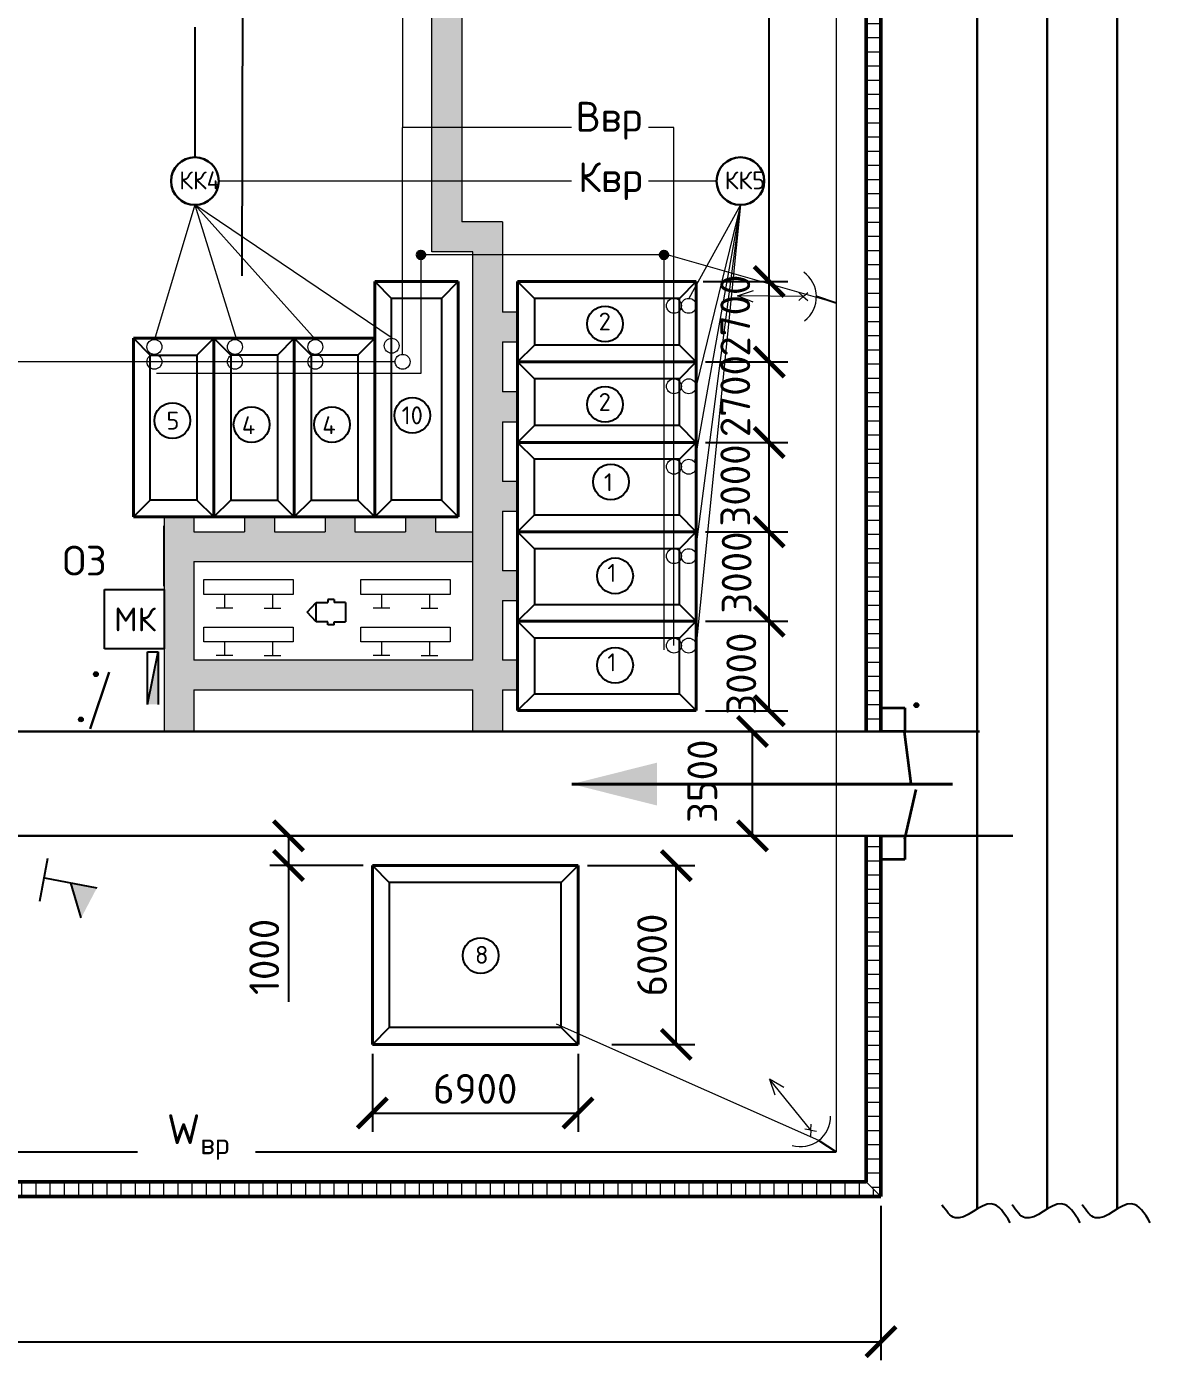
# Model space of a CAD drawing. Header units: millimetres. Extents: x -782 to 10910, y 3841 to 9763.
# Drawn here: x 1927.5 to 2002.9, y 7111.4 to 7200.9 of the extents above; entities that cross this region are included whole.
import ezdxf

# ---------------------------------------------------------------- set-up
doc = ezdxf.new("R2010")
doc.units = ezdxf.units.MM
for name, color, linetype, lineweight in [('!ОНенес!', 6, 'Continuous', 40), ('0.2 сетевой', 7, 'Continuous', 20), ('желтый', 2, 'Continuous', 30), ('красный', 1, 'Continuous', 30), ('Оbводка', 1, 'Continuous', 90), ('Тонкая 0.3', 140, 'Continuous', 25)]:
    doc.layers.add(name, color=color, linetype=linetype, lineweight=lineweight)
doc.layers.add('1', color=7, linetype='Continuous')
doc.layers.add('Системный слой', color=7, linetype='Continuous')
doc.styles.add('2.5', font='isocpeur.ttf', dxfattribs={"height": 2})
doc.styles.add('Isocpeur', font='isocpeur.ttf')
doc.dimstyles.new('М500 стройгенп', dxfattribs={"dimtxt": 2, "dimasz": 2, "dimexe": 1.25, "dimexo": 0.625, "dimtad": 1, "dimlfac": 500, "dimtxsty": '2.5', "dimblk": 'ARCHTICK', "dimcen": 2.5, "dimadec": 0, "dimazin": 0, "dimtfac": 1, "dimtmove": 0, "dimatfit": 3, "dimfxl": 1, "dimarcsym": 0})

# ---------------------------------------------------------------- blocks, each defined once
blk = doc.blocks.new('_ArchTick')
at = {"color": 0, "linetype": 'ByBlock', "const_width": 0.15}
blk.add_lwpolyline([(-0.5, -0.5), (0.5, 0.5)], dxfattribs=at)
blk = doc.blocks.new('*D697')
at = {"color": 0, "lineweight": -2, "transparency": 16777216}
for p, q in [((1950.663, 7131.959), (1950.663, 7126.729)), ((1964.463, 7131.959), (1964.463, 7126.729)), ((1950.663, 7127.979), (1964.463, 7127.979))]:
    blk.add_line(p, q, dxfattribs=at)
at = {"layer": 'Defpoints', "color": 0, "lineweight": -3, "transparency": 16777216}
for p in [(1950.663, 7132.584), (1964.463, 7132.584), (1964.463, 7127.979)]:
    blk.add_point(p, dxfattribs=at)
at = {"color": 0, "lineweight": -2, "transparency": 16777216, "xscale": 2, "yscale": 2, "zscale": 2, "rotation": 180}
blk.add_blockref('_ArchTick', (1950.663, 7127.979), dxfattribs=at)
at = {"color": 0, "lineweight": -2, "transparency": 16777216, "xscale": 2, "yscale": 2, "zscale": 2}
blk.add_blockref('_ArchTick', (1964.463, 7127.979), dxfattribs=at)
at = {"color": 0, "lineweight": 20, "transparency": 16777216, "insert": (1957.563, 7129.604), "char_height": 2, "attachment_point": 5, "style": '2.5'}
blk.add_mtext('6900', dxfattribs=at)
blk = doc.blocks.new('*D698')
at = {"color": 0, "lineweight": -2, "transparency": 16777216}
for p, q in [((1965.088, 7144.584), (1972.304, 7144.584)), ((1971.054, 7132.584), (1971.054, 7144.584)), ((1966.722, 7132.584), (1972.304, 7132.584))]:
    blk.add_line(p, q, dxfattribs=at)
at = {"layer": 'Defpoints', "color": 0, "lineweight": -3, "transparency": 16777216}
for p in [(1964.463, 7144.584), (1971.054, 7144.584), (1966.097, 7132.584)]:
    blk.add_point(p, dxfattribs=at)
at = {"color": 0, "lineweight": -2, "transparency": 16777216, "xscale": 2, "yscale": 2, "zscale": 2}
for p, rotation in [((1971.054, 7144.584), 90), ((1971.054, 7132.584), 270)]:
    blk.add_blockref('_ArchTick', p, dxfattribs=dict(at, rotation=rotation))
at = {"color": 0, "lineweight": 20, "transparency": 16777216, "insert": (1969.429, 7138.584), "char_height": 2, "attachment_point": 5, "rotation": 90, "style": '2.5'}
blk.add_mtext('6000', dxfattribs=at)
blk = doc.blocks.new('*D699')
at = {"color": 0, "lineweight": -2, "transparency": 16777216}
for p, q in [((1944.412, 7146.584), (1943.781, 7146.584)), ((1945.031, 7146.584), (1945.031, 7144.584)), ((1950.038, 7144.584), (1943.781, 7144.584)), ((1945.031, 7144.584), (1945.031, 7135.434))]:
    blk.add_line(p, q, dxfattribs=at)
at = {"layer": 'Defpoints', "color": 0, "lineweight": -3, "transparency": 16777216}
for p in [(1945.031, 7146.584), (1945.037, 7146.584), (1950.663, 7144.584)]:
    blk.add_point(p, dxfattribs=at)
at = {"color": 0, "lineweight": -2, "transparency": 16777216, "xscale": 2, "yscale": 2, "zscale": 2}
for p, rotation in [((1945.031, 7146.584), 90), ((1945.031, 7144.584), 270)]:
    blk.add_blockref('_ArchTick', p, dxfattribs=dict(at, rotation=rotation))
at = {"color": 0, "lineweight": 20, "transparency": 16777216, "insert": (1943.406, 7138.459), "char_height": 2, "attachment_point": 5, "rotation": 90, "style": '2.5'}
blk.add_mtext('1000', dxfattribs=at)
blk = doc.blocks.new('*D700')
at = {"color": 0, "lineweight": -2, "transparency": 16777216}
for p, q in [((1976.162, 7146.584), (1976.162, 7153.584)), ((1976.787, 7153.584), (1977.412, 7153.584)), ((1976.787, 7146.584), (1977.412, 7146.584))]:
    blk.add_line(p, q, dxfattribs=at)
at = {"layer": 'Defpoints', "color": 0, "lineweight": -3, "transparency": 16777216}
for p in [(1976.162, 7153.584), (1976.162, 7153.584), (1976.162, 7146.584)]:
    blk.add_point(p, dxfattribs=at)
at = {"color": 0, "lineweight": -2, "transparency": 16777216, "xscale": 2, "yscale": 2, "zscale": 2}
for p, rotation in [((1976.162, 7153.584), 90), ((1976.162, 7146.584), 270)]:
    blk.add_blockref('_ArchTick', p, dxfattribs=dict(at, rotation=rotation))
at = {"color": 0, "lineweight": 20, "transparency": 16777216, "insert": (1972.803, 7150.244), "char_height": 2, "attachment_point": 5, "rotation": 90, "style": '2.5'}
blk.add_mtext('3500', dxfattribs=at)
blk = doc.blocks.new('*D701')
at = {"color": 0, "lineweight": -2, "transparency": 16777216}
for p, q in [((1973.025, 7160.983), (1978.545, 7160.983)), ((1977.295, 7154.983), (1977.295, 7160.983)), ((1973.025, 7154.983), (1978.545, 7154.983))]:
    blk.add_line(p, q, dxfattribs=at)
at = {"layer": 'Defpoints', "color": 0, "lineweight": -3, "transparency": 16777216}
for p in [(1972.4, 7160.983), (1977.295, 7160.983), (1972.4, 7154.983)]:
    blk.add_point(p, dxfattribs=at)
at = {"color": 0, "lineweight": -2, "transparency": 16777216, "xscale": 2, "yscale": 2, "zscale": 2}
for p, rotation in [((1977.295, 7160.983), 90), ((1977.295, 7154.983), 270)]:
    blk.add_blockref('_ArchTick', p, dxfattribs=dict(at, rotation=rotation))
at = {"color": 0, "lineweight": 20, "transparency": 16777216, "insert": (1975.42, 7157.462), "char_height": 2, "attachment_point": 5, "rotation": 90, "style": '2.5'}
blk.add_mtext('3000', dxfattribs=at)
blk = doc.blocks.new('*D702')
at = {"color": 0, "lineweight": -2, "transparency": 16777216}
for p, q in [((1973.025, 7166.983), (1978.545, 7166.983)), ((1977.295, 7160.983), (1977.295, 7166.983)), ((1977.92, 7160.983), (1978.545, 7160.983))]:
    blk.add_line(p, q, dxfattribs=at)
at = {"layer": 'Defpoints', "color": 0, "lineweight": -3, "transparency": 16777216}
for p in [(1972.4, 7166.983), (1977.295, 7166.983), (1977.295, 7160.983)]:
    blk.add_point(p, dxfattribs=at)
at = {"color": 0, "lineweight": -2, "transparency": 16777216, "xscale": 2, "yscale": 2, "zscale": 2}
for p, rotation in [((1977.295, 7166.983), 90), ((1977.295, 7160.983), 270)]:
    blk.add_blockref('_ArchTick', p, dxfattribs=dict(at, rotation=rotation))
at = {"color": 0, "lineweight": 20, "transparency": 16777216, "insert": (1975.107, 7164.25), "char_height": 2, "attachment_point": 5, "rotation": 90, "style": '2.5'}
blk.add_mtext('3000', dxfattribs=at)
blk = doc.blocks.new('*D703')
at = {"color": 0, "lineweight": -2, "transparency": 16777216}
for p, q in [((1973.025, 7172.983), (1978.545, 7172.983)), ((1977.295, 7166.983), (1977.295, 7172.983)), ((1973.025, 7166.983), (1978.545, 7166.983))]:
    blk.add_line(p, q, dxfattribs=at)
at = {"layer": 'Defpoints', "color": 0, "lineweight": -3, "transparency": 16777216}
for p in [(1972.4, 7172.983), (1977.295, 7172.983), (1972.4, 7166.983)]:
    blk.add_point(p, dxfattribs=at)
at = {"color": 0, "lineweight": -2, "transparency": 16777216, "xscale": 2, "yscale": 2, "zscale": 2}
for p, rotation in [((1977.295, 7172.983), 90), ((1977.295, 7166.983), 270)]:
    blk.add_blockref('_ArchTick', p, dxfattribs=dict(at, rotation=rotation))
at = {"color": 0, "lineweight": 20, "transparency": 16777216, "insert": (1975.015, 7170.093), "char_height": 2, "attachment_point": 5, "rotation": 90, "style": '2.5'}
blk.add_mtext('3000', dxfattribs=at)
blk = doc.blocks.new('*D674')
at = {"color": 0, "lineweight": -2, "transparency": 16777216}
for p, q in [((1973.025, 7178.383), (1978.545, 7178.383)), ((1977.295, 7172.983), (1977.295, 7178.383)), ((1973.025, 7172.983), (1978.545, 7172.983))]:
    blk.add_line(p, q, dxfattribs=at)
at = {"layer": 'Defpoints', "color": 0, "lineweight": -3, "transparency": 16777216}
for p in [(1972.4, 7178.383), (1977.295, 7178.383), (1972.4, 7172.983)]:
    blk.add_point(p, dxfattribs=at)
at = {"color": 0, "lineweight": -2, "transparency": 16777216, "xscale": 2, "yscale": 2, "zscale": 2}
for p, rotation in [((1977.295, 7178.383), 90), ((1977.295, 7172.983), 270)]:
    blk.add_blockref('_ArchTick', p, dxfattribs=dict(at, rotation=rotation))
at = {"color": 0, "lineweight": 20, "transparency": 16777216, "insert": (1975.015, 7176.093), "char_height": 2, "attachment_point": 5, "rotation": 90, "style": '2.5'}
blk.add_mtext('2700', dxfattribs=at)
blk = doc.blocks.new('*D675')
at = {"color": 0, "lineweight": -2, "transparency": 16777216}
for p, q in [((1972.864, 7183.783), (1978.545, 7183.783)), ((1977.295, 7178.383), (1977.295, 7183.783)), ((1973.025, 7178.383), (1978.545, 7178.383))]:
    blk.add_line(p, q, dxfattribs=at)
at = {"layer": 'Defpoints', "color": 0, "lineweight": -3, "transparency": 16777216}
for p in [(1972.239, 7183.783), (1977.295, 7183.783), (1972.4, 7178.383)]:
    blk.add_point(p, dxfattribs=at)
at = {"color": 0, "lineweight": -2, "transparency": 16777216, "xscale": 2, "yscale": 2, "zscale": 2}
for p, rotation in [((1977.295, 7183.783), 90), ((1977.295, 7178.383), 270)]:
    blk.add_blockref('_ArchTick', p, dxfattribs=dict(at, rotation=rotation))
at = {"color": 0, "lineweight": 20, "transparency": 16777216, "insert": (1975.015, 7181.493), "char_height": 2, "attachment_point": 5, "rotation": 90, "style": '2.5'}
blk.add_mtext('2700', dxfattribs=at)
blk = doc.blocks.new('*D704')
at = {"color": 0, "lineweight": -2, "transparency": 16777216}
for p, q in [((1974.417, 7247.783), (1978.545, 7247.783)), ((1977.295, 7183.783), (1977.295, 7247.783)), ((1973.025, 7183.783), (1978.545, 7183.783))]:
    blk.add_line(p, q, dxfattribs=at)
at = {"layer": 'Defpoints', "color": 0, "lineweight": -3, "transparency": 16777216}
for p in [(1973.792, 7247.783), (1977.295, 7247.783), (1972.4, 7183.783)]:
    blk.add_point(p, dxfattribs=at)
at = {"color": 0, "lineweight": -2, "transparency": 16777216, "xscale": 2, "yscale": 2, "zscale": 2}
for p, rotation in [((1977.295, 7247.783), 90), ((1977.295, 7183.783), 270)]:
    blk.add_blockref('_ArchTick', p, dxfattribs=dict(at, rotation=rotation))
at = {"color": 0, "lineweight": 20, "transparency": 16777216, "insert": (1975.67, 7215.783), "char_height": 2, "attachment_point": 5, "rotation": 90, "style": '2.5'}
blk.add_mtext('18000', dxfattribs=at)
blk = doc.blocks.new('*D677')
at = {"color": 0, "lineweight": -2, "transparency": 16777216}
for p, q in [((1653.199, 7121.745), (1653.199, 7111.384)), ((1984.792, 7121.745), (1984.792, 7111.384)), ((1653.199, 7112.634), (1984.792, 7112.634))]:
    blk.add_line(p, q, dxfattribs=at)
at = {"layer": 'Defpoints', "color": 0, "lineweight": -3, "transparency": 16777216}
for p in [(1653.199, 7122.37), (1984.792, 7122.37), (1984.792, 7112.634)]:
    blk.add_point(p, dxfattribs=at)
at = {"color": 0, "lineweight": -2, "transparency": 16777216, "xscale": 2, "yscale": 2, "zscale": 2, "rotation": 180}
blk.add_blockref('_ArchTick', (1653.199, 7112.634), dxfattribs=at)
at = {"color": 0, "lineweight": -2, "transparency": 16777216, "xscale": 2, "yscale": 2, "zscale": 2}
blk.add_blockref('_ArchTick', (1984.792, 7112.634), dxfattribs=at)
at = {"color": 0, "lineweight": 20, "transparency": 16777216, "insert": (1816.803, 7114.259), "char_height": 2, "attachment_point": 5, "style": '2.5'}
blk.add_mtext('165000', dxfattribs=at)

msp = doc.modelspace()

# ---------------------------------------------------------------- hatches: boundary and pattern name
at = {"layer": '!ОНенес!', "lineweight": 40}
h = msp.add_hatch(color=7, dxfattribs=at)
h.paths.add_polyline_path([(1969.76832, 7148.61554), (1969.76832, 7150.055421), (1964.038849, 7150.055421)])
h.paths.add_polyline_path([(1969.76832, 7150.055421), (1969.76832, 7151.495301), (1964.038849, 7150.055421)])
at = {"lineweight": 20}
h = msp.add_hatch(dxfattribs=at)
h.set_pattern_fill('ANSI31', color=256, scale=0.3, angle=45)
h.set_pattern_definition([(90, (-526.49585, 4063.574), (-0.9525, 2e-16), [])])
h.paths.add_polyline_path([(1984.791694, 7396.313074), (1983.791694, 7396.313074), (1653.199057, 7396.313074), (1654.199057, 7395.313074), (1983.791694, 7395.313074)])
h.paths.add_polyline_path([(1983.791694, 7123.37012), (1654.199057, 7123.37012), (1653.199057, 7122.37012), (1984.791694, 7122.37012)])
h = msp.add_hatch(dxfattribs=at)
h.set_pattern_fill('AR-CONC', color=256, scale=0.02)
h.set_pattern_definition([(50, (-526.4958, 4063.574), (3.6436934, -0.3187817), [0.381, -4.191]), (355, (-526.496, 4063.574), (-0.7048684, 3.821137), [0.3048, -3.3528117]), (100.45144, (-526.1922, 4063.5475), (2.938825, 3.502355), [0.3238002, -3.561805]), (46.1842, (-526.496, 4064.59), (5.421581, -0.8408466), [0.5715, -6.2865]), (96.63556, (-526.044, 4064.52), (4.748083, 4.9485225), [0.4857005, -5.342712]), (351.18415, (-526.496, 4064.59), (4.748083, 4.9485225), [0.457199, -5.029195]), (21, (-525.9878, 4064.336), (3.0322878, -2.045304), [0.381, -4.191]), (326, (-525.988, 4064.336), (1.2360406, 3.6837593), [0.3048, -3.3528]), (71.451445, (-525.735, 4064.1656), (4.2683284, 1.6384554), [0.3238002, -3.5617988]), (37.5, (-526.4958, 4063.574), (0.06177207, 1.69110078), [0, -3.31216, 0, -3.4036, 0, -3.3655]), (7.5, (-526.4958, 4063.574), (1.33639325, 2.0036115), [0, -1.94056, 0, -3.23596, 0, -1.2827]), (327.5, (-527.6287, 4063.574), (2.7118119, -0.1145749), [0, -1.27, 0, -3.9624, 0, -5.2578]), (317.5, (-528.1367, 4063.574), (2.9625836, 0.5085298), [0, -1.651, 0, -2.63144, 0, -3.7338])])
h.paths.add_polyline_path([(1960.400261, 7158.373147), (1959.400261, 7158.373147), (1959.400261, 7162.373137), (1960.400261, 7162.373137), (1960.400261, 7164.373137), (1959.400261, 7164.373137), (1959.400261, 7168.373127), (1960.400261, 7168.373127), (1960.400261, 7170.373127), (1959.400261, 7170.373127), (1959.400261, 7174.373117), (1960.400261, 7174.373117), (1960.400261, 7176.373117), (1959.400261, 7176.373117), (1959.400261, 7179.733106), (1960.400261, 7179.733106), (1960.400261, 7181.733106), (1959.400261, 7181.733106), (1959.400261, 7185.570306), (1957.400261, 7185.570306), (1957.400261, 7158.373147), (1938.689992, 7158.373147), (1938.689992, 7164.983412), (1957.400261, 7164.983412), (1957.400261, 7166.983412), (1954.889965, 7166.983412), (1954.889965, 7167.983297), (1952.889965, 7167.983354), (1952.889965, 7166.983412), (1949.489974, 7166.983412), (1949.489974, 7167.983412), (1947.489974, 7167.983412), (1947.489974, 7166.983412), (1944.089983, 7166.983412), (1944.089983, 7167.983412), (1942.089983, 7167.983412), (1942.089983, 7166.983412), (1938.689992, 7166.983412), (1938.689992, 7167.983412), (1936.689992, 7167.983412), (1936.689992, 7166.983412), (1936.689992, 7164.983412), (1936.689992, 7153.584232), (1938.689992, 7153.584232), (1938.689992, 7156.373147), (1957.400261, 7156.373147), (1957.400261, 7153.584232), (1959.400261, 7153.584232), (1959.400261, 7156.373147), (1960.400261, 7156.373147)])
h.paths.add_polyline_path([(1959.400261, 7187.783227), (1956.6542, 7187.783227), (1956.6542, 7190.520524), (1954.6542, 7190.520524), (1954.6542, 7185.783227), (1957.400261, 7185.783227), (1957.400261, 7185.570306), (1959.400261, 7185.570306)])
h.paths.add_polyline_path([(1956.6542, 7194.111291), (1954.6542, 7194.111291), (1954.6542, 7190.520524), (1956.6542, 7190.520524)])
h.paths.add_polyline_path([(1956.6542, 7243.452832), (1959.791694, 7243.452832), (1959.791694, 7245.452832), (1956.6542, 7245.452832), (1956.6542, 7256.8076), (1954.6542, 7255.214068), (1954.6542, 7236.667836), (1953.6542, 7236.667836), (1953.6542, 7234.667836), (1954.6542, 7234.667836), (1954.6542, 7230.893534), (1953.6542, 7230.893534), (1953.6542, 7229.409936), (1953.6542, 7228.893534), (1954.6542, 7228.893534), (1954.6542, 7225.138228), (1953.6542, 7225.138228), (1953.6542, 7223.809946), (1953.6542, 7223.138228), (1954.6542, 7223.138228), (1954.6542, 7194.111291), (1956.6542, 7194.111291)])
h.paths.add_polyline_path([(1956.6542, 7291.294027), (1954.6542, 7291.294027), (1954.6542, 7289.303258), (1956.6542, 7289.303258)])
h.paths.add_polyline_path([(1956.6542, 7293.284796), (1954.6542, 7293.284796), (1954.6542, 7291.294027), (1956.6542, 7291.294027)])
h.paths.add_polyline_path([(1956.6542, 7320.874698), (1954.6542, 7320.463117), (1954.6542, 7293.284796), (1956.6542, 7293.284796)])
h.paths.add_polyline_path([(1807.190108, 7161.308984), (1810.190103, 7161.308984), (1810.190103, 7164.18898), (1807.190108, 7164.18898)], flags=9)
h.paths.add_polyline_path([(1804.147597, 7351.525381), (1807.387591, 7351.525381), (1807.387591, 7354.405377), (1804.147597, 7354.405377)], flags=9)
h.paths.add_polyline_path([(1677.95175, 7355.868997), (1681.191745, 7355.868997), (1681.191745, 7358.748992), (1677.95175, 7358.748992)], flags=9)
h.paths.add_polyline_path([(1677.89175, 7161.308984), (1681.251745, 7161.308984), (1681.251745, 7164.18898), (1677.89175, 7164.18898)], flags=9)
h.paths.add_polyline_path([(1918.071309, 7161.308984), (1921.311303, 7161.308984), (1921.311303, 7164.18898), (1918.071309, 7164.18898)], flags=9)
h.paths.add_polyline_path([(1937.60699, 7355.868997), (1940.606985, 7355.868997), (1940.606985, 7358.748992), (1937.60699, 7358.748992)], flags=9)
h.paths.add_polyline_path([(1964.413058, 7188.485731), (1968.613058, 7188.485731), (1968.613058, 7193.285731), (1964.413058, 7193.285731)], flags=9)
h.paths.add_polyline_path([(1964.342784, 7192.541407), (1968.542784, 7192.541407), (1968.542784, 7197.341407), (1964.342784, 7197.341407)], flags=9)
h.paths.add_polyline_path([(1654.795872, 7251.42243), (1659.815872, 7251.42243), (1659.815872, 7257.035764), (1654.795872, 7257.035764)], flags=9)
h.paths.add_polyline_path([(1811.944643, 7390.640227), (1816.964643, 7390.640227), (1816.964643, 7396.25356), (1811.944643, 7396.25356)], flags=9)
h.paths.add_polyline_path([(1962.870656, 7286.16435), (1966.070656, 7286.16435), (1966.070656, 7290.96435), (1962.870656, 7290.96435)], flags=9)
h.paths.add_polyline_path([(1963.181496, 7289.121605), (1965.781496, 7289.121605), (1965.781496, 7293.921605), (1963.181496, 7293.921605)], flags=9)
h.paths.add_polyline_path([(1963.034785, 7292.034938), (1965.634785, 7292.034938), (1965.634785, 7296.834938), (1963.034785, 7296.834938)], flags=9)
h.paths.add_polyline_path([(1942.492271, 7229.324698), (1945.852266, 7229.324698), (1945.852266, 7232.204693), (1942.492271, 7232.204693)], flags=9)
h.paths.add_polyline_path([(1942.492271, 7189.193472), (1945.972266, 7189.193472), (1945.972266, 7192.073468), (1942.492271, 7192.073468)], flags=9)
h.paths.add_polyline_path([(1973.882916, 7189.193472), (1977.242911, 7189.193472), (1977.242911, 7192.073468), (1973.882916, 7192.073468)], flags=9)
h.paths.add_polyline_path([(1932.234185, 7376.033857), (1934.274181, 7376.033857), (1934.274181, 7378.913852), (1932.234185, 7378.913852)], flags=9)
h.paths.add_polyline_path([(1965.982816, 7269.861817), (1968.022813, 7269.861817), (1968.022813, 7272.741812), (1965.982816, 7272.741812)], flags=9)
h.paths.add_polyline_path([(1965.551475, 7232.361), (1967.591472, 7232.361), (1967.591472, 7235.240995), (1965.551475, 7235.240995)], flags=9)
h.paths.add_polyline_path([(1946.973113, 7172.760368), (1948.53311, 7172.760368), (1948.53311, 7175.640363), (1946.973113, 7175.640363)], flags=25)
h.paths.add_polyline_path([(1936.554034, 7173.064081), (1937.994032, 7173.064081), (1937.994032, 7175.944076), (1936.554034, 7175.944076)], flags=9)
h.paths.add_polyline_path([(1941.573122, 7172.760368), (1943.133119, 7172.760368), (1943.133119, 7175.640363), (1941.573122, 7175.640363)], flags=25)
h.paths.add_polyline_path([(1958.873845, 7345.535297), (1960.673842, 7345.535297), (1960.673842, 7348.415292), (1958.873845, 7348.415292)], flags=9)
h.paths.add_polyline_path([(1965.537078, 7179.720579), (1966.977076, 7179.720579), (1966.977076, 7182.600574), (1965.537078, 7182.600574)], flags=9)
h.paths.add_polyline_path([(1953.563847, 7372.918375), (1955.723843, 7372.918375), (1955.723843, 7375.798371), (1953.563847, 7375.798371)], flags=9)
h.paths.add_polyline_path([(1947.441918, 7257.079001), (1949.481915, 7257.079001), (1949.481915, 7259.958996), (1947.441918, 7259.958996)], flags=9)
h.paths.add_polyline_path([(1943.305479, 7377.279764), (1945.345476, 7377.279764), (1945.345476, 7380.159759), (1943.305479, 7380.159759)], flags=9)
h.paths.add_polyline_path([(1950.187173, 7223.653047), (1951.627171, 7223.653047), (1951.627171, 7226.533043), (1950.187173, 7226.533043)], flags=9)
h.paths.add_polyline_path([(1966.129193, 7156.847942), (1967.329191, 7156.847942), (1967.329191, 7159.727938), (1966.129193, 7159.727938)], flags=9)
h.paths.add_polyline_path([(1959.858681, 7331.745683), (1961.298678, 7331.745683), (1961.298678, 7334.625678), (1959.858681, 7334.625678)], flags=9)
h.paths.add_polyline_path([(1945.243661, 7345.849272), (1947.283657, 7345.849272), (1947.283657, 7348.729267), (1945.243661, 7348.729267)], flags=9)
h.paths.add_polyline_path([(1945.404999, 7329.565006), (1947.444995, 7329.565006), (1947.444995, 7332.445002), (1945.404999, 7332.445002)], flags=9)
h.paths.add_polyline_path([(1945.48236, 7340.617661), (1946.922358, 7340.617661), (1946.922358, 7343.497657), (1945.48236, 7343.497657)], flags=9)
h.paths.add_polyline_path([(1957.279022, 7138.002398), (1958.71902, 7138.002398), (1958.71902, 7140.882393), (1957.279022, 7140.882393)], flags=9)
h.paths.add_polyline_path([(1965.898262, 7168.932042), (1967.09826, 7168.932042), (1967.09826, 7171.812037), (1965.898262, 7171.812037)], flags=9)
h.paths.add_polyline_path([(1966.129193, 7162.847932), (1967.329191, 7162.847932), (1967.329191, 7165.727928), (1966.129193, 7165.727928)], flags=9)
h.paths.add_polyline_path([(1965.537078, 7174.320588), (1966.977076, 7174.320588), (1966.977076, 7177.200583), (1965.537078, 7177.200583)], flags=9)
h.paths.add_polyline_path([(1952.32059, 7173.420682), (1954.360586, 7173.420682), (1954.360586, 7176.300677), (1952.32059, 7176.300677)], flags=25)
h.paths.add_polyline_path([(1950.187173, 7234.853029), (1951.627171, 7234.853029), (1951.627171, 7237.733024), (1950.187173, 7237.733024)], flags=9)
h.paths.add_polyline_path([(1950.187173, 7229.253038), (1951.627171, 7229.253038), (1951.627171, 7232.133033), (1950.187173, 7232.133033)], flags=9)
h.paths.add_polyline_path([(1954.6542, 7289.303258), (1954.6542, 7255.214068), (1956.6542, 7256.8076), (1956.6542, 7289.303258)])
h = msp.add_hatch(dxfattribs=at)
h.set_pattern_fill('ANSI31', color=256, scale=0.3, angle=135)
h.set_pattern_definition([(180, (-526.49585, 4063.574), (-2e-16, -0.9525), [])])
h.paths.add_polyline_path([(1984.791694, 7396.313074), (1983.791694, 7395.313074), (1983.791694, 7370.584232), (1984.791694, 7370.584232)])
h.paths.add_polyline_path([(1984.791694, 7190.520524), (1983.791694, 7190.520524), (1983.791694, 7153.584232), (1984.791694, 7153.584232)])
h.paths.add_polyline_path([(1984.791694, 7146.584232), (1983.791694, 7146.584232), (1983.791694, 7123.37012), (1984.791694, 7122.37012)])
h.paths.add_polyline_path([(1984.791694, 7194.111291), (1983.791694, 7194.111291), (1983.791694, 7190.520524), (1984.791694, 7190.520524)])
h.paths.add_polyline_path([(1984.791694, 7289.303258), (1983.791694, 7289.303258), (1983.791694, 7194.111291), (1984.791694, 7194.111291)])
h.paths.add_polyline_path([(1984.791694, 7291.294027), (1983.791694, 7291.294027), (1983.791694, 7289.303258), (1984.791694, 7289.303258)])
h.paths.add_polyline_path([(1984.791694, 7293.284796), (1983.791694, 7293.284796), (1983.791694, 7291.294027), (1984.791694, 7291.294027)])
h.paths.add_polyline_path([(1984.791694, 7363.584232), (1983.791694, 7363.584232), (1983.791694, 7355.537033), (1984.791694, 7355.537033)])
h.paths.add_polyline_path([(1983.791694, 7353.907839), (1984.791694, 7353.907839), (1984.791694, 7355.537033), (1983.791694, 7355.537033)])
h.paths.add_polyline_path([(1984.791694, 7351.907839), (1983.791694, 7351.907839), (1983.791694, 7293.284796), (1984.791694, 7293.284796)])
at = {"lineweight": 25}
h = msp.add_hatch(color=1, dxfattribs=at)
h.paths.add_polyline_path([(1953.918755, 7185.849337, 0.414213562), (1953.639725, 7185.570306, 0.414213562), (1953.918755, 7185.291276)])
h.paths.add_polyline_path([(1953.918755, 7185.849337), (1953.918755, 7185.291276, 0.414213562), (1954.197785, 7185.570306, 0.414213562)])
h = msp.add_hatch(color=1, dxfattribs=at)
h.paths.add_polyline_path([(1970.227071, 7185.849337, 0.414213562), (1969.948041, 7185.570306, 0.414213562), (1970.227071, 7185.291276)])
h.paths.add_polyline_path([(1970.227071, 7185.849337), (1970.227071, 7185.291276, 0.414213562), (1970.506102, 7185.570306, 0.414213562)])
msp.add_hatch(color=7).paths.add_polyline_path([(1936.279969, 7158.932438), (1935.574298, 7155.404084), (1936.279969, 7155.404084)])
at = {"lineweight": 20}
for points in [[(1932.160409, 7157.582814, 1), (1932.05942, 7157.279168, 1)], [(1987.181501, 7155.510704, 1), (1987.151553, 7155.192109, 1)], [(1931.150526, 7154.546352, 1), (1931.049538, 7154.242706, 1)]]:
    msp.add_hatch(color=7, dxfattribs=at).paths.add_polyline_path(points)
at = {"layer": 'Тонкая 0.3', "ltscale": 5}
msp.add_hatch(color=7, dxfattribs=at).paths.add_polyline_path([(1932.179285, 7143.098395), (1930.41967, 7143.433499), (1931.122119, 7141.082015)])

# ---------------------------------------------------------------- linework, layer by layer
at = {"layer": '!ОНенес!', "color": 7, "lineweight": 40}
msp.add_line((1989.589218, 7150.055421), (1964.038849, 7150.055421), dxfattribs=at)
at = {"lineweight": 50}
for p, q in [((1984.791694, 7351.907839), (1984.791694, 7153.584232)), ((1984.791694, 7146.584232), (1984.791694, 7122.37012)), ((1984.791694, 7122.37012), (1653.199057, 7122.37012))]:
    msp.add_line(p, q, dxfattribs=at)
at = {"color": 240, "lineweight": 20, "true_color": 0xed1f24}
for p, q in [((1981.791694, 7331.13006), (1981.791694, 7125.370117)), ((1953.918755, 7185.291276), (1953.918755, 7177.609199)), ((1969.948041, 7185.570306), (1954.197785, 7185.570306)), ((1970.227071, 7185.570306), (1970.227071, 7159.069505)), ((1970.506102, 7185.570306), (1981.791694, 7182.353735)), ((1953.918755, 7177.609199), (1936.178209, 7177.609199)), ((1980.613903, 7126.138521), (1963.023913, 7133.948943))]:
    msp.add_line(p, q, dxfattribs=at)
at = {"color": 1, "lineweight": 30}
msp.add_line((2000.649211, 7282.111738), (2000.649211, 7121.538263), dxfattribs=at)
at = {"lineweight": 20}
for p, q in [((1956.6542, 7243.452832), (1956.6542, 7187.783227)), ((1954.6542, 7185.783227), (1954.6542, 7223.138228)), ((1959.400261, 7187.783227), (1956.6542, 7187.783227)), ((1959.400261, 7187.783227), (1959.400261, 7181.733106)), ((1957.400261, 7185.783227), (1954.6542, 7185.783227)), ((1957.400261, 7158.373147), (1957.400261, 7185.783227)), ((1959.400261, 7181.773108), (1959.400261, 7181.733106)), ((1960.400261, 7181.733106), (1959.400261, 7181.733106)), ((1959.400261, 7179.733106), (1959.400261, 7176.373117)), ((1959.400261, 7179.733106), (1960.400261, 7179.733106)), ((1960.400261, 7176.373117), (1959.400261, 7176.373117)), ((1959.400261, 7174.373117), (1960.400261, 7174.373117)), ((1959.400261, 7174.373117), (1959.400261, 7170.373127)), ((1960.400261, 7170.373127), (1959.400261, 7170.373127)), ((1959.400261, 7168.373127), (1960.400261, 7168.373127)), ((1959.400261, 7168.373127), (1959.400261, 7164.373137)), ((1936.689992, 7167.983412), (1936.689992, 7166.983412)), ((1936.689992, 7167.983412), (1938.689992, 7167.983412)), ((1938.689992, 7167.983412), (1938.689992, 7166.983412)), ((1942.089983, 7167.983412), (1942.089983, 7166.983412)), ((1944.089983, 7167.983412), (1944.089983, 7166.983412)), ((1947.489974, 7167.983412), (1947.489974, 7166.983412)), ((1949.489974, 7167.983412), (1949.489974, 7166.983412)), ((1952.889965, 7167.983259), (1952.889965, 7166.983259)), ((1954.889965, 7167.983259), (1954.889965, 7166.983259)), ((1936.689992, 7166.983412), (1936.689992, 7164.983412)), ((1938.689992, 7166.983412), (1942.089983, 7166.983412)), ((1944.089983, 7166.983412), (1947.489974, 7166.983412)), ((1949.489974, 7166.983412), (1952.889965, 7166.983412)), ((1954.889965, 7166.983412), (1957.400261, 7166.983412)), ((1936.689992, 7164.983412), (1936.689992, 7153.584232)), ((1938.689992, 7164.983412), (1957.400261, 7164.983412)), ((1938.689992, 7164.983412), (1938.689992, 7158.373147)), ((1960.400261, 7164.373137), (1959.400261, 7164.373137)), ((1959.400261, 7162.373137), (1960.400261, 7162.373137)), ((1959.400261, 7162.373137), (1959.400261, 7158.373147)), ((1957.400261, 7158.373147), (1938.689992, 7158.373147)), ((1960.400261, 7158.373147), (1959.400261, 7158.373147)), ((1938.689992, 7156.373147), (1938.689992, 7153.584232)), ((1938.689992, 7156.373147), (1957.400261, 7156.373147)), ((1957.400261, 7153.584232), (1957.400261, 7156.373147)), ((1959.400261, 7156.373147), (1960.400261, 7156.373147)), ((1959.400261, 7156.373147), (1959.400261, 7153.584232)), ((1984.791694, 7122.37012), (1983.791694, 7123.37012))]:
    msp.add_line(p, q, dxfattribs=at)
at = {"color": 5, "lineweight": 25}
msp.add_line((1941.91363, 7184.169369), (1942.090786, 7241.911619), dxfattribs=at)
at = {"color": 5, "lineweight": 30}
for p, q in [((1991.242966, 7195.711288), (1991.242966, 7241.911611)), ((1991.242966, 7121.538263), (1991.242966, 7195.711288))]:
    msp.add_line(p, q, dxfattribs=at)
at = {"color": 3, "lineweight": 30}
for p, q in [((1995.946089, 7239.920842), (1995.946089, 7192.120522)), ((1995.946089, 7192.120522), (1995.946089, 7121.538263))]:
    msp.add_line(p, q, dxfattribs=at)
at = {"color": 5, "lineweight": 20}
for p, q in [((1952.688184, 7233.942557), (1952.688184, 7194.111291)), ((1964.028383, 7194.111291), (1952.688184, 7194.111291)), ((1952.688184, 7178.895618), (1952.688184, 7194.111291)), ((1970.896096, 7194.111291), (1969.185936, 7194.111291)), ((1970.896096, 7159.351871), (1970.896096, 7194.111291)), ((1952.188184, 7178.395618), (1923.706407, 7178.395779))]:
    msp.add_line(p, q, dxfattribs=at)
at = {"color": 3, "lineweight": 25}
msp.add_line((1938.752843, 7200.857767), (1938.752843, 7192.120522), dxfattribs=at)
at = {"color": 3, "lineweight": 20}
for p, q in [((1964.028383, 7190.520524), (1940.352841, 7190.520524)), ((1973.757892, 7190.520524), (1969.185936, 7190.520524)), ((1938.752843, 7188.920527), (1936.035368, 7179.895763)), ((1938.752843, 7188.920527), (1941.549066, 7179.895763)), ((1938.752843, 7188.920527), (1946.83535, 7179.895763)), ((1951.988253, 7179.971027), (1938.752843, 7188.920527)), ((1975.357889, 7188.920527), (1971.896096, 7182.651833)), ((1975.357889, 7188.920527), (1972.273472, 7171.679857)), ((1975.357889, 7188.920527), (1972.320384, 7165.616397)), ((1975.357889, 7188.920527), (1972.362368, 7159.171345)), ((1975.357889, 7188.920527), (1972.396096, 7176.751842))]:
    msp.add_line(p, q, dxfattribs=at)
at = {"lineweight": 40}
for p, q in [((1950.823511, 7183.783386), (1950.823064, 7167.983412)), ((1956.423502, 7183.783227), (1950.823511, 7183.783386)), ((1956.423502, 7183.783227), (1956.423054, 7167.983254)), ((1960.400261, 7183.783227), (1960.400261, 7178.383236)), ((1972.400241, 7183.783227), (1960.400261, 7183.783227)), ((1972.400241, 7178.383236), (1972.400241, 7183.783227)), ((1940.023082, 7179.983392), (1934.623091, 7179.983392)), ((1934.623091, 7167.983412), (1934.623091, 7179.983392)), ((1945.423073, 7179.983392), (1940.023082, 7179.983392)), ((1940.023082, 7179.983392), (1940.023082, 7167.983412)), ((1940.023082, 7167.983412), (1940.023082, 7179.983392)), ((1945.423073, 7167.983412), (1945.423073, 7179.983392)), ((1950.823064, 7179.983392), (1945.423073, 7179.983392)), ((1945.423073, 7179.983392), (1945.423073, 7167.983412)), ((1945.423073, 7167.983412), (1945.423073, 7179.983392)), ((1950.823064, 7167.983412), (1950.823064, 7179.983392)), ((1956.423042, 7167.983133), (1956.423382, 7179.983113)), ((1956.423382, 7179.983113), (1956.423042, 7167.983133)), ((1960.400261, 7178.383236), (1960.400261, 7172.983245)), ((1972.400241, 7178.383236), (1960.400261, 7178.383236)), ((1972.400241, 7178.383236), (1960.400261, 7178.383236)), ((1972.400241, 7172.983245), (1972.400241, 7178.383236)), ((1972.400241, 7172.983245), (1960.400261, 7172.983245)), ((1960.400261, 7172.983245), (1960.400261, 7166.983255)), ((1972.400241, 7166.983255), (1972.400241, 7172.983245)), ((1934.623091, 7167.983412), (1940.023082, 7167.983412)), ((1940.023082, 7167.983412), (1945.423073, 7167.983412)), ((1945.423073, 7167.983412), (1950.823064, 7167.983412)), ((1950.823064, 7167.983412), (1956.423054, 7167.983254)), ((1972.400241, 7166.983255), (1960.400261, 7166.983255)), ((1960.400261, 7166.983255), (1960.400261, 7160.983265)), ((1960.400261, 7166.983255), (1972.400241, 7166.983255)), ((1972.400241, 7160.983265), (1972.400241, 7166.983255)), ((1960.400261, 7160.983265), (1972.400241, 7160.983265)), ((1972.400241, 7160.983265), (1960.400261, 7160.983265)), ((1960.400261, 7160.983265), (1960.400261, 7154.983275)), ((1960.400261, 7160.983265), (1972.400241, 7160.983265)), ((1972.400241, 7154.983275), (1972.400241, 7160.983265)), ((1960.400261, 7154.983275), (1972.400241, 7154.983275)), ((1950.66304, 7144.584232), (1962.66302, 7144.584232)), ((1964.463017, 7144.584232), (1950.66304, 7144.584232)), ((1950.66304, 7144.584232), (1950.66304, 7132.584252)), ((1964.463017, 7132.584252), (1964.463017, 7144.584232)), ((1950.66304, 7132.584252), (1964.463017, 7132.584252))]:
    msp.add_line(p, q, dxfattribs=at)
at = {"lineweight": 25}
for p, q in [((1950.823511, 7183.783386), (1951.954848, 7182.651985)), ((1956.423502, 7183.783227), (1955.292101, 7182.65189)), ((1960.400261, 7183.783227), (1961.53163, 7182.651858)), ((1972.400241, 7183.783227), (1971.268872, 7182.651858)), ((1951.954465, 7169.114749), (1951.954848, 7182.651985)), ((1955.292101, 7182.65189), (1951.954848, 7182.651985)), ((1955.292101, 7182.65189), (1955.291717, 7169.114655)), ((1961.53163, 7182.651858), (1961.53163, 7179.514605)), ((1971.268872, 7182.651858), (1961.53163, 7182.651858)), ((1971.268872, 7179.514605), (1971.268872, 7182.651858)), ((1972.400241, 7181.724467), (1972.400241, 7179.724471)), ((1934.623091, 7179.983392), (1935.75446, 7178.852023)), ((1936.68185, 7179.983392), (1938.681847, 7179.983392)), ((1940.023082, 7179.983392), (1938.891713, 7178.852023)), ((1940.023082, 7179.983392), (1941.154451, 7178.852023)), ((1942.081841, 7179.983392), (1944.081838, 7179.983392)), ((1945.423073, 7179.983392), (1944.291704, 7178.852023)), ((1945.423073, 7179.983392), (1946.554442, 7178.852023)), ((1947.481832, 7179.983392), (1949.481829, 7179.983392)), ((1950.823064, 7179.983392), (1949.691695, 7178.852023)), ((1960.400261, 7178.383236), (1961.53163, 7179.514605)), ((1971.268872, 7179.514605), (1961.53163, 7179.514605)), ((1972.400241, 7178.383236), (1971.268872, 7179.514605)), ((1935.75446, 7169.114781), (1935.75446, 7178.852023)), ((1935.75446, 7178.852023), (1938.891713, 7178.852023)), ((1938.891713, 7178.852023), (1938.891713, 7169.114781)), ((1941.154451, 7178.852023), (1941.154451, 7169.114781)), ((1944.291704, 7178.852023), (1941.154451, 7178.852023)), ((1944.291704, 7178.852023), (1944.291704, 7169.114781)), ((1946.554442, 7178.852023), (1946.554442, 7169.114781)), ((1949.691695, 7178.852023), (1946.554442, 7178.852023)), ((1949.691695, 7178.852023), (1949.691695, 7169.114781)), ((1960.400261, 7178.383236), (1961.53163, 7177.251867)), ((1972.400241, 7178.383236), (1971.268872, 7177.251867)), ((1961.53163, 7177.251867), (1961.53163, 7174.114614)), ((1971.268872, 7177.251867), (1961.53163, 7177.251867)), ((1971.268872, 7174.114614), (1971.268872, 7177.251867)), ((1972.400241, 7176.324476), (1972.400241, 7174.32448)), ((1960.400261, 7172.983245), (1961.53163, 7174.114614)), ((1971.268872, 7174.114614), (1961.53163, 7174.114614)), ((1972.400241, 7172.983245), (1971.268872, 7174.114614)), ((1960.400261, 7172.983245), (1961.53163, 7171.851876)), ((1972.400241, 7172.983245), (1971.268872, 7171.851876)), ((1971.268872, 7171.851876), (1961.53163, 7171.851876)), ((1961.53163, 7168.114624), (1961.53163, 7171.851876)), ((1971.268872, 7168.114624), (1971.268872, 7171.851876)), ((1972.400241, 7170.924485), (1972.400241, 7168.924489)), ((1934.623091, 7167.983412), (1935.75446, 7169.114781)), ((1938.891713, 7169.114781), (1935.75446, 7169.114781)), ((1940.023082, 7167.983412), (1938.891713, 7169.114781)), ((1940.023082, 7167.983412), (1941.154451, 7169.114781)), ((1941.154451, 7169.114781), (1944.291704, 7169.114781)), ((1945.423073, 7167.983412), (1944.291704, 7169.114781)), ((1945.423073, 7167.983412), (1946.554442, 7169.114781)), ((1946.554442, 7169.114781), (1949.691695, 7169.114781)), ((1950.823064, 7167.983412), (1949.691695, 7169.114781)), ((1950.823064, 7167.983412), (1951.954465, 7169.114749)), ((1955.291717, 7169.114655), (1951.954465, 7169.114749)), ((1956.423054, 7167.983254), (1955.291717, 7169.114655)), ((1954.164295, 7167.983318), (1952.164298, 7167.983374)), ((1960.400261, 7166.983255), (1961.53163, 7168.114624)), ((1961.53163, 7168.114624), (1971.268872, 7168.114624)), ((1972.400241, 7166.983255), (1971.268872, 7168.114624)), ((1960.400261, 7166.983255), (1961.53163, 7165.851886)), ((1972.400241, 7166.983255), (1971.268872, 7165.851886)), ((1961.53163, 7165.851886), (1961.53163, 7162.114634)), ((1971.268872, 7165.851886), (1961.53163, 7165.851886)), ((1971.268872, 7162.114634), (1971.268872, 7165.851886)), ((1972.400241, 7164.924495), (1972.400241, 7162.924499)), ((1932.694583, 7163.123155), (1936.694577, 7163.123155)), ((1932.694583, 7159.123162), (1932.694583, 7163.123155)), ((1936.694577, 7163.123155), (1936.694577, 7159.123162)), ((1960.400261, 7160.983265), (1961.53163, 7162.114634)), ((1961.53163, 7162.114634), (1971.268872, 7162.114634)), ((1972.400241, 7160.983265), (1971.268872, 7162.114634)), ((1960.400261, 7160.983265), (1961.53163, 7159.851896)), ((1972.400241, 7160.983265), (1971.268872, 7159.851896)), ((1961.53163, 7159.851896), (1961.53163, 7156.114644)), ((1971.268872, 7159.851896), (1961.53163, 7159.851896)), ((1971.268872, 7156.114644), (1971.268872, 7159.851896)), ((1936.694577, 7159.123162), (1932.694583, 7159.123162)), ((1972.400241, 7158.924505), (1972.400241, 7156.924509)), ((1960.400261, 7154.983275), (1961.53163, 7156.114644)), ((1961.53163, 7156.114644), (1971.268872, 7156.114644)), ((1972.400241, 7154.983275), (1971.268872, 7156.114644)), ((1950.66304, 7144.584232), (1951.794409, 7143.452863)), ((1964.463017, 7144.584232), (1963.331648, 7143.452863)), ((1963.331648, 7143.452863), (1951.794409, 7143.452863)), ((1951.794409, 7143.452863), (1951.794409, 7133.715621)), ((1963.331648, 7133.715621), (1963.331648, 7143.452863)), ((1950.66304, 7132.584252), (1951.794409, 7133.715621)), ((1963.331648, 7133.715621), (1951.794409, 7133.715621)), ((1964.463017, 7132.584252), (1963.331648, 7133.715621))]:
    msp.add_line(p, q, dxfattribs=at)
at = {"color": 1, "lineweight": 25}
for p, q in [((1980.456989, 7182.796677), (1981.791694, 7182.353735)), ((1683.752111, 7125.370117), (1934.890837, 7125.370117)), ((1942.827293, 7125.370117), (1981.791694, 7125.370117)), ((1980.613903, 7126.138521), (1981.791694, 7125.370117))]:
    msp.add_line(p, q, dxfattribs=at)
at = {"lineweight": 13}
for p, q in [((1945.423073, 7179.983392), (1945.423073, 7173.383403)), ((1950.823064, 7179.983392), (1950.823064, 7173.383403))]:
    msp.add_line(p, q, dxfattribs=at)
at = {"color": 7}
for p, q in [((1935.574298, 7158.932438), (1936.279969, 7158.932438)), ((1935.574298, 7155.404084), (1935.574298, 7158.932438)), ((1935.574298, 7155.404084), (1936.279969, 7158.932438)), ((1936.279969, 7158.932438), (1936.279969, 7155.404084))]:
    msp.add_line(p, q, dxfattribs=at)
at = {"color": 7, "lineweight": 30}
msp.add_line((1931.732912, 7153.7625), (1932.995265, 7157.558078), dxfattribs=at)
at = {"lineweight": 35}
for p, q in [((1984.791694, 7155.184218), (1986.391691, 7155.184218)), ((1986.391691, 7155.184218), (1986.391691, 7153.58422)), ((1986.391691, 7153.58422), (1984.791694, 7153.58422)), ((1986.347922, 7153.58422), (1986.786044, 7150.084226)), ((1986.391691, 7146.370572), (1987.163195, 7149.700036)), ((1984.791694, 7146.584232), (1986.391691, 7146.584232)), ((1986.391691, 7146.584232), (1986.391691, 7144.984235)), ((1986.391691, 7144.984235), (1984.791694, 7144.984235))]:
    msp.add_line(p, q, dxfattribs=at)
at = {"lineweight": 30}
for p, q in [((1991.401912, 7153.584232), (1915.981292, 7153.584232)), ((1654.199057, 7146.584232), (1993.646883, 7146.584232))]:
    msp.add_line(p, q, dxfattribs=at)
at = {"lineweight": 50}
for points in [[(1983.791694, 7351.907839), (1983.791694, 7153.584232)], [(1983.791694, 7146.584232), (1983.791694, 7123.37012), (1654.199057, 7123.37012), (1654.203819, 7146.584026)]]:
    msp.add_lwpolyline(points, dxfattribs=at)
at = {"color": 1, "lineweight": 30}
for centre in [(1953.918755, 7185.570306), (1970.227071, 7185.570306)]:
    msp.add_circle(centre, 0.27903, dxfattribs=at)
at = {"color": 5, "lineweight": 20}
for centre in [(1970.896096, 7182.151833), (1936.035368, 7178.395763), (1941.435359, 7178.395763), (1946.83535, 7178.395763), (1952.688184, 7178.395618), (1970.896096, 7176.751842), (1970.896096, 7171.351851), (1970.896096, 7165.351861), (1970.896096, 7159.351871)]:
    msp.add_circle(centre, 0.5, dxfattribs=at)
at = {"color": 3, "lineweight": 20}
for centre in [(1971.896096, 7182.151833), (1936.035368, 7179.395763), (1941.435359, 7179.395763), (1946.83535, 7179.395763), (1951.954775, 7179.47215), (1971.896096, 7176.751842), (1971.896096, 7171.351851), (1971.896096, 7165.351861), (1971.896096, 7159.351871)]:
    msp.add_circle(centre, 0.5, dxfattribs=at)
at = {"color": 7, "lineweight": 20}
for centre in [(1932.109914, 7157.430991), (1987.166527, 7155.351406), (1931.100032, 7154.394529)]:
    msp.add_circle(centre, 0.16, dxfattribs=at)
at = {"lineweight": 25}
for points in [[(1993.460222, 7120.622339), (1992.192218, 7121.890343), (1989.766592, 7120.948641), (1988.897112, 7121.818121)], [(1998.163345, 7120.622339), (1996.895341, 7121.890343), (1994.469715, 7120.948641), (1993.600234, 7121.818121)], [(2002.866467, 7120.622339), (2001.598463, 7121.890343), (1999.172837, 7120.948641), (1998.303357, 7121.818121)]]:
    msp.add_spline(points, degree=3, dxfattribs=at)
at = {"layer": '0.2 сетевой'}
for p, q in [((1940.747498, 7162.781538), (1940.747498, 7161.862819)), ((1943.964422, 7162.781538), (1943.964422, 7161.862819)), ((1951.278324, 7162.781538), (1951.278324, 7161.862819)), ((1954.495248, 7162.781538), (1954.495248, 7161.862819)), ((1940.747498, 7161.862819), (1940.184954, 7161.862819)), ((1941.307296, 7161.862819), (1940.744752, 7161.862819)), ((1943.404624, 7161.862819), (1943.967168, 7161.862819)), ((1943.964422, 7161.862819), (1944.526967, 7161.862819)), ((1951.278324, 7161.862819), (1950.71578, 7161.862819)), ((1951.838122, 7161.862819), (1951.275578, 7161.862819)), ((1953.93545, 7161.862819), (1954.497994, 7161.862819)), ((1954.495248, 7161.862819), (1955.057792, 7161.862819)), ((1940.747498, 7159.595835), (1940.747498, 7158.677116)), ((1943.964422, 7159.595835), (1943.964422, 7158.677116)), ((1951.278324, 7159.595835), (1951.278324, 7158.677116)), ((1954.495248, 7159.595835), (1954.495248, 7158.677116)), ((1940.747498, 7158.677116), (1940.184954, 7158.677116)), ((1941.307296, 7158.677116), (1940.744752, 7158.677116)), ((1943.404624, 7158.677116), (1943.967168, 7158.677116)), ((1943.964422, 7158.677116), (1944.526967, 7158.677116)), ((1951.278324, 7158.677116), (1950.71578, 7158.677116)), ((1951.838122, 7158.677116), (1951.275578, 7158.677116)), ((1953.93545, 7158.677116), (1954.497994, 7158.677116)), ((1954.495248, 7158.677116), (1955.057792, 7158.677116))]:
    msp.add_line(p, q, dxfattribs=at)
for points in [[(1945.35596, 7163.781538), (1945.35596, 7162.781538), (1939.35596, 7162.781538), (1939.35596, 7163.781538)], [(1955.886786, 7163.781538), (1955.886786, 7162.781538), (1949.886786, 7162.781538), (1949.886786, 7163.781538)], [(1945.35596, 7160.595835), (1945.35596, 7159.595835), (1939.35596, 7159.595835), (1939.35596, 7160.595835)], [(1955.886786, 7160.595835), (1955.886786, 7159.595835), (1949.886786, 7159.595835), (1949.886786, 7160.595835)]]:
    msp.add_lwpolyline(points, close=True, dxfattribs=at)
at = {"layer": 'желтый', "color": 3}
for centre in [(1938.752843, 7190.520524), (1975.357889, 7190.520524)]:
    msp.add_circle(centre, 1.599997, dxfattribs=at)
at = {"layer": 'красный', "color": 1, "lineweight": 20}
for p, q in [((1975.170146, 7182.820018), (1976.229101, 7183.185942)), ((1976.222816, 7182.408603), (1975.170146, 7182.820018)), ((1979.579995, 7182.784361), (1975.170146, 7182.820018)), ((1979.579995, 7182.784361), (1979.281846, 7182.520758)), ((1979.579995, 7182.784361), (1979.286147, 7183.05275)), ((1979.579995, 7182.784361), (1979.878143, 7183.047964)), ((1979.579995, 7182.784361), (1979.873842, 7182.515971)), ((1978.280544, 7129.692991), (1977.303068, 7130.260368)), ((1977.303068, 7130.260368), (1977.676275, 7129.203958)), ((1980.07736, 7126.832345), (1977.303068, 7130.260368)), ((1980.07736, 7126.832345), (1980.097917, 7127.229782)), ((1980.07736, 7126.832345), (1979.68437, 7126.895099)), ((1980.07736, 7126.832345), (1980.056802, 7126.434908)), ((1980.07736, 7126.832345), (1980.470349, 7126.769591))]:
    msp.add_line(p, q, dxfattribs=at)
for centre, start, end in [((1978.438315, 7182.756785), 307.53861683, 54.72563763), ((1979.387913, 7127.74276), 253.79426111, 0.98128191)]:
    msp.add_arc(centre, 2.019068, start, end, dxfattribs=at)
at = {"layer": 'Оbводка', "color": 0, "lineweight": -2}
for centre in [(1966.275227, 7180.937542), (1966.275227, 7175.537551), (1937.242752, 7174.450307), (1942.551548, 7174.183519), (1947.951539, 7174.183519), (1953.340588, 7174.800679), (1966.667311, 7170.336396), (1966.952363, 7164.03142), (1966.952363, 7158.03143), (1957.927228, 7138.548595)]:
    msp.add_circle(centre, 1.199998, dxfattribs=at)
at = {"layer": 'Системный слой', "color": 7, "lineweight": 25}
msp.add_line((1936.692268, 7163.334656), (1936.692268, 7167.391562), dxfattribs=at)
at = {"layer": 'Системный слой', "lineweight": 25}
for p, q in [((1946.278552, 7161.591209), (1946.891464, 7162.23988)), ((1946.891464, 7162.23988), (1947.67034, 7162.23988)), ((1946.891464, 7160.942539), (1946.891464, 7162.23988)), ((1948.086116, 7162.442267), (1947.67034, 7162.442267)), ((1947.67034, 7162.442267), (1947.67034, 7162.23988)), ((1946.891464, 7160.942539), (1946.278552, 7161.591209)), ((1947.67034, 7160.942539), (1946.891464, 7160.942539)), ((1947.67034, 7160.740152), (1947.67034, 7160.942539)), ((1948.086116, 7160.740152), (1947.67034, 7160.740152))]:
    msp.add_line(p, q, dxfattribs=at)
at = {"layer": 'Системный слой'}
for p, q in [((1948.086116, 7162.442267), (1948.086116, 7162.23988)), ((1948.864993, 7162.23988), (1948.086116, 7162.23988)), ((1948.864993, 7162.23988), (1948.864993, 7160.942539)), ((1948.086116, 7160.740152), (1948.086116, 7160.942539)), ((1948.086116, 7160.942539), (1948.864993, 7160.942539))]:
    msp.add_line(p, q, dxfattribs=at)
at = {"layer": 'Тонкая 0.3', "color": 7, "ltscale": 5}
for p, q in [((1928.867045, 7145.070389), (1928.317963, 7142.187184)), ((1928.660055, 7143.768603), (1932.179285, 7143.098395)), ((1931.122119, 7141.082015), (1930.41967, 7143.433499))]:
    msp.add_line(p, q, dxfattribs=at)

# ---------------------------------------------------------------- texts
at = {"lineweight": 40, "width": 15.99997333, "attachment_point": 5, "style": 'Isocpeur'}
for s, insert, char_height in [('2', (1966.257077, 7181.100577), 1.199998), ('2', (1966.257077, 7175.700586), 1.199998), ('10', (1953.340588, 7174.800679), 1.199998), ('5', (1937.274033, 7174.444079), 1.199998), ('4', (1942.35312, 7174.140366), 1.199998), ('4', (1947.753111, 7174.140366), 1.199998), ('1', (1966.498261, 7170.312039), 1.199998), ('1', (1966.729192, 7164.22793), 1.199998), ('МК', (1934.733194, 7161.105513), 1.5999973), ('1', (1966.729192, 7158.22794), 1.199998), ('8', (1957.999021, 7138.596527), 1.199998)]:
    msp.add_mtext(s, dxfattribs=dict(at, insert=insert, char_height=char_height))
at = {"layer": '1', "char_height": 2, "width": 335.51997649, "attachment_point": 1, "style": 'Isocpeur'}
for s, insert in [('\\A1;Ввр', (1964.297822, 7195.841407)), ('\\A1;Квр', (1964.464603, 7191.785731)), ('ОЗ', (1929.869469, 7166.052583)), ('\\A1;W{\\H0.7x;\\S^ вр;}', (1936.879642, 7127.897892))]:
    msp.add_mtext(s, dxfattribs=dict(at, insert=insert))
at = {"layer": '1', "color": 3, "char_height": 1.199998, "width": 335.51997649, "attachment_point": 1, "style": 'Isocpeur'}
for s, insert in [('КК4', (1937.697869, 7191.173469)), ('КК5', (1974.302916, 7191.173469))]:
    msp.add_mtext(s, dxfattribs=dict(at, insert=insert))

# ---------------------------------------------------------------- dimensions: what is measured, and where the dimension line sits
at = {"lineweight": 20}
dim = msp.add_linear_dim(base=(1977.295271, 7247.782764), p1=(1972.400241, 7183.783227), p2=(1973.791694, 7247.782764), angle=90, text='18000', dimstyle='М500 стройгенп', dxfattribs=at)
dim.commit()
dim.dimension.update_dxf_attribs({"geometry": '*D704', "text_midpoint": (1975.670271, 7215.782996)})
for base, p1, p2, override, picture, middle in [((1977.295271, 7183.783227), (1972.400241, 7178.383236), (1972.239471, 7183.783227), {"dimtmove": 2}, '*D675', (1975.014985, 7181.492667)), ((1977.295271, 7178.383236), (1972.400241, 7172.983245), (1972.400241, 7178.383236), {"dimtmove": 2}, '*D674', (1975.014985, 7176.092676)), ((1977.2952708016, 7172.9832452781), (1972.4002405688, 7166.9832552781), (1972.4002405688, 7172.9832452781), {"dimtmove": 2}, '*D703', (1975.0149851854, 7170.0926858446)), ((1977.2952708016, 7166.9832552781), (1977.2952708015, 7160.9832652781), (1972.4002405688, 7166.9832552781), {"dimtmove": 2}, '*D702', (1975.1073052044, 7164.2498549168)), ((1977.2952708016, 7160.9832652781), (1972.4002405688, 7154.9832752781), (1972.4002405688, 7160.9832652781), {"dimtxt": 2, "dimtmove": 2}, '*D701', (1975.4202708015, 7157.4615543316)), ((1976.162059, 7153.584232), (1976.162059, 7146.584232), (1976.162059, 7153.584232), {"dimtmove": 2}, '*D700', (1972.80278, 7150.244081))]:
    dim = msp.add_linear_dim(base=base, p1=p1, p2=p2, angle=90, dimstyle='М500 стройгенп', override=override, dxfattribs=at)
    dim.commit()
    dim.dimension.update_dxf_attribs({"geometry": picture, "text_midpoint": middle, "dimtype": 160})
dim = msp.add_linear_dim(base=(1945.031063, 7146.584232), p1=(1950.66304, 7144.584232), p2=(1945.037348, 7146.584232), angle=90, dimstyle='М500 стройгенп', dxfattribs=at)
dim.commit()
dim.dimension.update_dxf_attribs({"geometry": '*D699', "text_midpoint": (1945.031063, 7138.459232), "dimtype": 160})
dim = msp.add_linear_dim(base=(1971.053942, 7144.584232), p1=(1966.097359, 7132.584252), p2=(1964.463017, 7144.584232), angle=90, text='6000', dimstyle='М500 стройгенп', dxfattribs=at)
dim.commit()
dim.dimension.update_dxf_attribs({"geometry": '*D698', "text_midpoint": (1971.053942, 7138.584242), "dimtype": 160})
dim = msp.add_linear_dim(base=(1964.463017, 7127.978735), p1=(1950.66304, 7132.584252), p2=(1964.463017, 7132.584252), text='6900', dimstyle='М500 стройгенп', dxfattribs=at)
dim.commit()
dim.dimension.update_dxf_attribs({"geometry": '*D697', "text_midpoint": (1957.563029, 7129.603735)})
dim = msp.add_linear_dim(base=(1984.791694, 7112.634258), p1=(1653.199057, 7122.37012), p2=(1984.791694, 7122.37012), text='165000', dimstyle='М500 стройгенп', dxfattribs=at)
dim.commit()
dim.dimension.update_dxf_attribs({"geometry": '*D677', "text_midpoint": (1816.802558, 7112.634258), "dimtype": 160})

doc.saveas('drawing.dxf')
